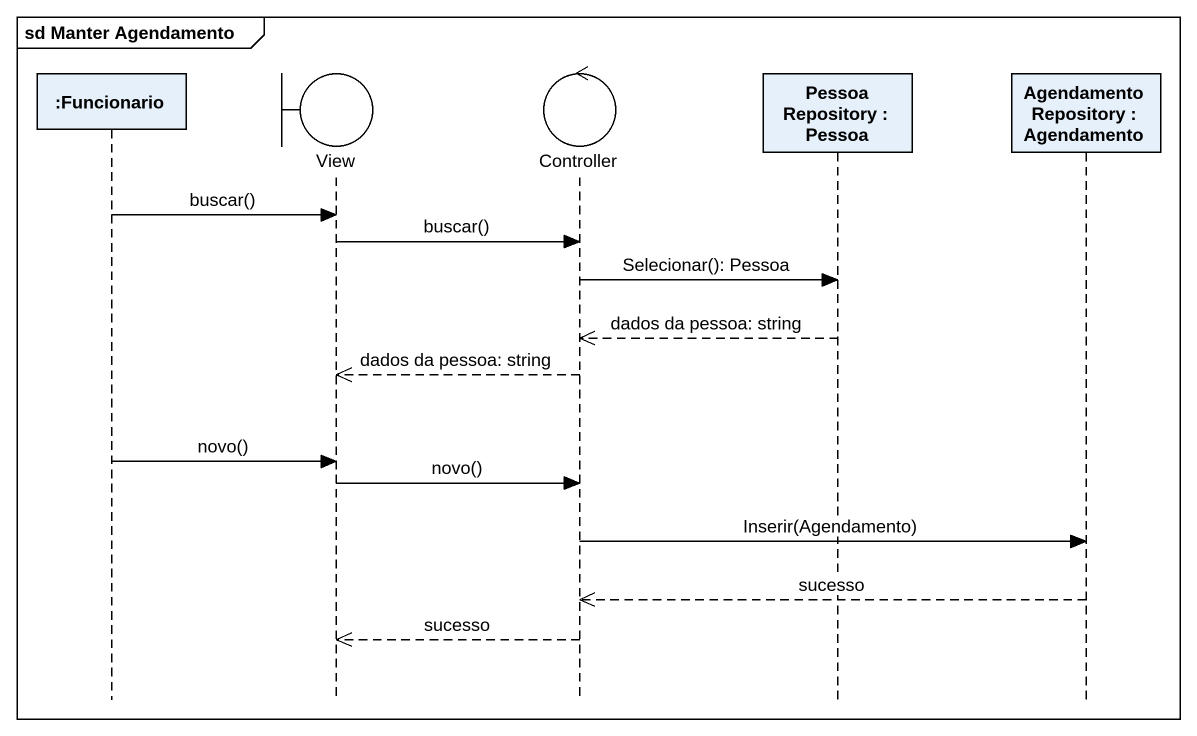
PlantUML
@startuml
mainframe sd Manter Agendamento
hide footbox
participant ":Funcionario" as Funcionario
boundary View
control Controller
participant "PessoaRepository : Pessoa" as PessoaRepository
participant "AgendamentoRepository : Agendamento" as AgendamentoRepository

Funcionario -> View : buscar()
View -> Controller : buscar()
Controller -> PessoaRepository : Selecionar(): Pessoa
PessoaRepository -->> Controller : dados da pessoa: string
Controller -->> View : dados da pessoa: string
Funcionario -> View : novo()
View -> Controller : novo()
Controller -> AgendamentoRepository : Inserir(Agendamento)
AgendamentoRepository -->> Controller : sucesso
Controller -->> View : sucesso
@enduml
